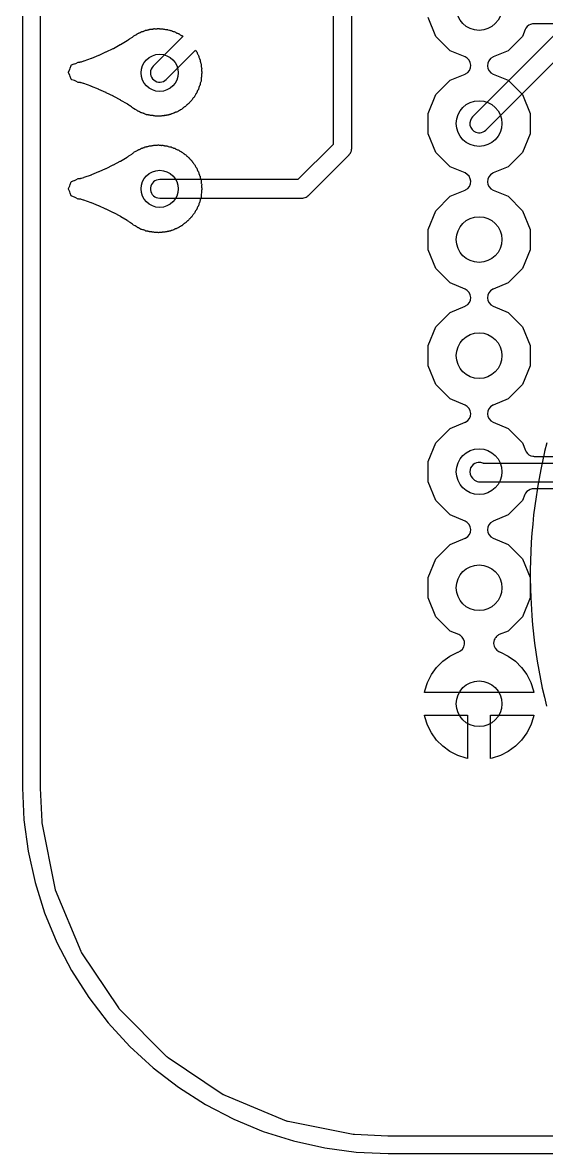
# Model space of a CAD drawing. Header units: millimetres. Extents: x 0 to 45, y 0 to 60.
# Drawn here: x 0 to 11.46, y 0 to 24.75 of the extents above; entities that cross this region are included whole.
import ezdxf

# ---------------------------------------------------------------- set-up
doc = ezdxf.new("R2010")
doc.units = ezdxf.units.MM

msp = doc.modelspace()

# ---------------------------------------------------------------- linework, layer by layer
at = {"layer": '16_copper'}
for points in [[(6.797, 48), (6.797, 22.084), (6.026, 21.313), (3, 21.313), (2.965, 21.31, 0.915917), (3, 20.907), (6.11, 20.907), (6.12, 20.908), (6.13, 20.908, 0.132342), (6.229, 20.945), (6.235, 20.951, 0.018024), (6.247, 20.96), (6.254, 20.966), (7.144, 21.856), (7.15, 21.864), (7.157, 21.871, 0.132344), (7.201, 21.968), (7.201, 21.976, 0.018059), (7.202, 21.991), (7.203, 22), (7.203, 47.916)], [(20.097, 25.384), (19.216, 24.503), (11.75, 24.503), (11.74, 24.502), (11.73, 24.502, 0.132342), (11.631, 24.465), (11.625, 24.459, 0.018024), (11.613, 24.45), (11.606, 24.444), (9.846, 22.684), (9.823, 22.656, 0.580965), (9.975, 22.337), (10.01, 22.338, 0.173073), (10.134, 22.396), (11.834, 24.097), (19.3, 24.097), (19.31, 24.098), (19.32, 24.098, 0.132342), (19.419, 24.135), (19.425, 24.141, 0.018024), (19.437, 24.15), (19.444, 24.156), (20.444, 25.156)], [(11.473, 15.554), (11.425, 15.36), (11.425, 15.359), (11.425, 15.358), (11.339, 14.968), (11.339, 14.967), (11.339, 14.966), (11.302, 14.769), (11.302, 14.769), (11.302, 14.769), (11.267, 14.572), (11.267, 14.571), (11.267, 14.571), (11.267, 14.568, 0.000158), (11.267, 14.568), (11.259, 14.518, 0.000043), (11.259, 14.518), (11.251, 14.468), (11.251, 14.468), (11.251, 14.468), (11.243, 14.418), (11.243, 14.418), (11.243, 14.418), (11.236, 14.373), (11.236, 14.373), (11.236, 14.372), (11.209, 14.174), (11.209, 14.174), (11.209, 14.174), (11.184, 13.975), (11.184, 13.975), (11.184, 13.974), (11.164, 13.775), (11.164, 13.775), (11.164, 13.774), (11.146, 13.575), (11.146, 13.575), (11.146, 13.574), (11.132, 13.375), (11.132, 13.374), (11.132, 13.374), (11.121, 13.174), (11.121, 13.174), (11.121, 13.173), (11.114, 12.973), (11.114, 12.973), (11.114, 12.972), (11.111, 12.772), (11.111, 12.772), (11.111, 12.772), (11.11, 12.572), (11.11, 12.571), (11.11, 12.571), (11.113, 12.383), (11.114, 12.378), (11.114, 12.373), (11.115, 12.371), (11.115, 12.368, 0.033739), (11.114, 12.362), (11.114, 12.357), (11.12, 12.17), (11.12, 12.169), (11.12, 12.169), (11.144, 11.769), (11.145, 11.769), (11.145, 11.768), (11.161, 11.569), (11.161, 11.568), (11.161, 11.568), (11.203, 11.17), (11.204, 11.169), (11.204, 11.168), (11.261, 10.772), (11.261, 10.771), (11.261, 10.77), (11.333, 10.377), (11.333, 10.376), (11.333, 10.376), (11.374, 10.18), (11.374, 10.179), (11.374, 10.179), (11.418, 9.984), (11.418, 9.984), (11.418, 9.983), (11.465, 9.789)]]:
    msp.add_lwpolyline(points, format="xyb", dxfattribs=at)
at = {"layer": '1_copper'}
for points in [[(0.381, 51.975), (0.381, 8), (0.381, 7.995), (0.381, 7.99), (0.417, 7.263), (0.418, 7.254), (0.421, 7.233), (0.704, 5.808), (0.705, 5.804), (0.706, 5.8), (0.711, 5.783), (0.714, 5.773, 0.005231), (0.716, 5.77), (1.272, 4.426), (1.274, 4.423), (1.275, 4.42), (1.284, 4.404), (1.289, 4.395), (1.29, 4.393), (1.291, 4.391), (2.099, 3.183), (2.101, 3.18), (2.103, 3.176), (2.115, 3.163), (2.121, 3.155), (2.122, 3.154), (2.124, 3.152), (3.152, 2.124), (3.155, 2.121), (3.157, 2.119), (3.171, 2.107), (3.179, 2.101), (3.181, 2.1), (3.183, 2.099), (4.391, 1.291), (4.395, 1.289), (4.398, 1.287), (4.414, 1.279), (4.423, 1.274, 0.005225), (4.426, 1.272), (5.77, 0.716), (5.773, 0.715), (5.777, 0.713), (5.794, 0.708), (5.804, 0.705), (5.805, 0.705), (5.808, 0.704), (7.233, 0.421), (7.242, 0.42), (7.263, 0.417), (7.99, 0.381), (7.995, 0.381), (8, 0.381), (37, 0.381)], [(23.247, 14.544), (11.18, 14.544), (11.166, 14.543), (11.151, 14.542, 0.222878), (11.007, 14.448), (11.005, 14.445), (11.003, 14.442), (10.999, 14.432), (10.992, 14.419), (10.937, 14.287), (10.623, 13.973), (10.298, 13.838), (10.289, 13.833, 0.651721), (10.298, 13.462), (10.623, 13.327), (10.937, 13.013), (11.108, 12.602), (11.108, 12.158), (10.937, 11.747), (10.623, 11.433), (10.433, 11.354), (10.418, 11.346), (10.403, 11.338, 0.099465), (10.34, 11.275), (10.331, 11.26), (10.331, 11.26), (10.331, 11.259, 0.087942), (10.31, 11.192), (10.309, 11.174), (10.308, 11.157, 0.24715), (10.419, 10.985), (10.419, 10.985), (10.419, 10.985), (10.425, 10.983), (10.448, 10.973), (10.458, 10.97), (10.629, 10.883), (10.784, 10.77), (10.92, 10.634), (11.033, 10.479), (11.12, 10.308), (11.179, 10.125), (11.185, 10.09), (10.037, 10.09), (10.036, 10.09), (10.035, 10.09, 0.037338), (10, 10.087), (9.99, 10.084), (9.977, 10.087, 0.002034), (9.975, 10.087), (9.943, 10.09), (8.795, 10.09), (8.801, 10.125), (8.86, 10.308), (8.947, 10.479), (9.06, 10.634), (9.196, 10.77), (9.351, 10.883), (9.522, 10.97), (9.532, 10.973, 0.639408), (9.575, 11.339), (9.575, 11.34), (9.574, 11.34), (9.569, 11.342), (9.547, 11.354), (9.357, 11.433), (9.043, 11.747), (8.872, 12.158), (8.872, 12.602), (9.043, 13.013), (9.357, 13.327), (9.682, 13.462), (9.691, 13.467, 0.651701), (9.682, 13.838), (9.357, 13.973), (9.043, 14.287), (8.872, 14.698), (8.872, 15.142), (9.043, 15.553), (9.357, 15.867), (9.682, 16.002), (9.691, 16.007, 0.651701), (9.682, 16.378), (9.357, 16.513), (9.043, 16.827), (8.872, 17.238), (8.872, 17.682), (9.043, 18.093), (9.357, 18.407), (9.682, 18.542), (9.691, 18.547, 0.651701), (9.682, 18.918), (9.357, 19.053), (9.043, 19.367), (8.872, 19.778), (8.872, 20.222), (9.043, 20.633), (9.357, 20.947), (9.682, 21.082), (9.691, 21.087, 0.651701), (9.682, 21.458), (9.357, 21.593), (9.043, 21.907), (8.872, 22.318), (8.872, 22.762), (9.043, 23.173), (9.357, 23.487), (9.682, 23.622), (9.691, 23.627, 0.651701), (9.682, 23.998), (9.357, 24.133), (9.043, 24.447), (8.872, 24.858)], [(20.627, 24.724), (11.188, 24.724), (11.174, 24.723), (11.159, 24.722, 0.222878), (11.015, 24.628), (11.013, 24.625), (11.012, 24.622), (11.007, 24.612), (11, 24.599), (10.937, 24.447), (10.623, 24.133), (10.298, 23.998), (10.289, 23.993, 0.651721), (10.298, 23.622), (10.623, 23.487), (10.937, 23.173), (11.108, 22.762), (11.108, 22.318), (10.937, 21.907), (10.623, 21.593), (10.298, 21.458), (10.289, 21.453, 0.651721), (10.298, 21.082), (10.623, 20.947), (10.937, 20.633), (11.108, 20.222), (11.108, 19.778), (10.937, 19.367), (10.623, 19.053), (10.298, 18.918), (10.289, 18.913, 0.651721), (10.298, 18.542), (10.623, 18.407), (10.937, 18.093), (11.108, 17.682), (11.108, 17.238), (10.937, 16.827), (10.623, 16.513), (10.298, 16.378), (10.289, 16.373, 0.651721), (10.298, 16.002), (10.623, 15.867), (10.937, 15.553), (11.009, 15.381), (11.015, 15.368), (11.022, 15.355, 0.222881), (11.164, 15.258), (11.168, 15.258), (11.171, 15.257), (11.181, 15.257), (11.196, 15.256), (22.869, 15.256)], [(23.016, 15.103), (10.077, 15.103), (10.076, 15.104, 0.121191), (9.971, 15.122), (9.936, 15.116, 0.22288), (9.805, 15.004), (9.793, 14.97, 0.245058), (9.846, 14.776), (9.866, 14.756, 0.157846), (9.978, 14.699), (9.986, 14.699, 0.018059), (10.001, 14.698), (10.01, 14.697), (23.1, 14.697)]]:
    msp.add_lwpolyline(points, format="xyb", dxfattribs=at)
for points in [[(2.966, 22.702), (2.955, 22.703), (2.948, 22.703), (2.942, 22.703), (2.933, 22.702), (2.922, 22.702), (2.922, 22.702), (2.921, 22.702), (2.904, 22.703, 0.001522), (2.902, 22.703), (2.901, 22.703), (2.889, 22.707), (2.869, 22.711), (2.863, 22.712), (2.858, 22.714), (2.844, 22.715), (2.834, 22.716), (2.83, 22.716), (2.825, 22.717), (2.797, 22.717), (2.786, 22.721), (2.778, 22.723), (2.77, 22.725), (2.76, 22.727), (2.752, 22.729), (2.746, 22.73), (2.738, 22.731), (2.71, 22.734), (2.702, 22.737), (2.699, 22.738), (2.684, 22.746), (2.67, 22.753, 0.011851), (2.66, 22.758), (2.646, 22.762), (2.636, 22.766), (2.633, 22.766), (2.629, 22.767), (2.612, 22.771), (2.597, 22.774), (2.594, 22.774), (2.59, 22.777, 0.005371), (2.586, 22.78), (2.583, 22.781), (2.564, 22.793), (2.557, 22.796), (2.551, 22.8), (2.541, 22.805), (2.532, 22.809), (2.527, 22.811), (2.522, 22.813), (2.517, 22.815), (2.507, 22.823), (2.494, 22.834, 0.001383), (2.493, 22.834), (2.487, 22.838), (2.466, 22.85), (2.425, 22.869), (2.421, 22.873), (2.41, 22.884, 0.003134), (2.408, 22.886), (2.381, 22.905), (2.36, 22.917, 0.013541), (2.351, 22.925), (2.341, 22.933), (2.333, 22.94), (2.329, 22.942), (2.326, 22.945), (2.295, 22.964), (2.292, 22.966), (2.289, 22.968), (2.152, 23.048), (2.149, 23.05), (2.146, 23.052), (1.996, 23.133), (1.992, 23.134), (1.989, 23.137), (1.829, 23.215), (1.825, 23.217), (1.822, 23.219), (1.666, 23.288), (1.663, 23.289), (1.659, 23.291), (1.504, 23.353), (1.501, 23.354), (1.497, 23.356), (1.337, 23.413), (1.333, 23.414), (1.33, 23.416), (1.288, 23.429), (1.277, 23.432), (1.266, 23.435, 0.026868), (1.242, 23.437), (1.231, 23.439), (1.224, 23.438), (1.218, 23.439), (1.217, 23.438), (1.163, 23.466, 0.001054), (1.162, 23.467), (1.132, 23.479), (1.074, 23.497), (1.072, 23.5, 0.010376), (1.062, 23.509), (1.062, 23.51), (1.043, 23.568, 0.001055), (1.043, 23.568), (1.03, 23.598), (1.002, 23.653), (1.002, 23.656, 0.010376), (1.002, 23.669), (1.002, 23.67), (1.03, 23.724, 0.001054), (1.03, 23.725), (1.043, 23.755), (1.061, 23.813), (1.064, 23.815, 0.010376), (1.073, 23.825), (1.073, 23.825), (1.131, 23.844, 0.001055), (1.132, 23.844), (1.162, 23.857), (1.216, 23.885), (1.22, 23.884), (1.226, 23.885), (1.233, 23.885, 0.024664), (1.255, 23.887), (1.262, 23.888), (1.268, 23.889), (1.276, 23.892), (1.287, 23.894), (1.342, 23.912), (1.345, 23.914), (1.349, 23.915), (1.506, 23.971), (1.509, 23.973), (1.513, 23.974), (1.668, 24.037), (1.671, 24.038), (1.674, 24.04), (1.823, 24.106), (1.826, 24.108), (1.83, 24.109), (1.979, 24.183), (1.982, 24.184), (1.986, 24.186), (2.136, 24.267), (2.139, 24.269), (2.143, 24.27), (2.287, 24.355), (2.29, 24.357), (2.293, 24.359), (2.308, 24.368), (2.313, 24.372), (2.319, 24.376, 0.021914), (2.336, 24.39), (2.338, 24.392), (2.388, 24.421), (2.388, 24.421), (2.388, 24.422), (2.402, 24.432), (2.417, 24.442), (2.417, 24.442), (2.417, 24.442), (2.427, 24.453), (2.434, 24.46), (2.466, 24.475), (2.466, 24.475), (2.466, 24.475), (2.479, 24.482), (2.497, 24.493), (2.497, 24.493), (2.497, 24.493), (2.51, 24.504, 0.032776), (2.536, 24.516), (2.544, 24.52), (2.545, 24.521), (2.548, 24.522), (2.551, 24.523), (2.553, 24.524), (2.557, 24.525), (2.569, 24.531), (2.578, 24.534, 0.008315), (2.584, 24.538), (2.585, 24.538), (2.586, 24.539), (2.586, 24.539), (2.597, 24.547), (2.602, 24.55), (2.604, 24.551), (2.621, 24.553), (2.63, 24.555, 0.007304), (2.637, 24.557), (2.654, 24.564), (2.663, 24.567, 0.004064), (2.667, 24.569), (2.67, 24.57), (2.684, 24.578), (2.69, 24.581), (2.694, 24.582), (2.713, 24.583), (2.719, 24.584), (2.72, 24.584), (2.72, 24.584), (2.72, 24.584), (2.722, 24.584), (2.725, 24.585), (2.744, 24.59), (2.753, 24.592), (2.755, 24.592), (2.757, 24.593), (2.762, 24.595), (2.777, 24.601), (2.783, 24.604), (2.787, 24.604), (2.806, 24.603), (2.809, 24.603), (2.812, 24.604, 0.002922), (2.814, 24.604), (2.817, 24.604), (2.835, 24.607), (2.845, 24.608), (2.847, 24.609), (2.849, 24.609), (2.857, 24.611), (2.872, 24.616), (2.875, 24.617), (2.876, 24.617), (2.894, 24.615), (2.903, 24.614, 0.008822), (2.911, 24.614), (2.928, 24.615), (2.938, 24.615, 0.004593), (2.943, 24.616), (2.952, 24.617), (2.967, 24.621), (2.969, 24.621), (2.971, 24.621), (2.989, 24.617), (2.997, 24.615, 0.008049), (3.004, 24.614), (3.023, 24.614), (3.033, 24.613), (3.035, 24.613, 0.001691), (3.036, 24.613), (3.036, 24.613), (3.037, 24.613), (3.039, 24.613), (3.055, 24.616), (3.062, 24.616), (3.067, 24.615), (3.086, 24.608), (3.089, 24.608, 0.000744), (3.089, 24.607), (3.091, 24.607), (3.092, 24.607), (3.097, 24.606), (3.107, 24.605), (3.124, 24.602), (3.124, 24.602), (3.125, 24.602), (3.142, 24.602), (3.154, 24.602), (3.17, 24.596, 0.019879), (3.186, 24.589), (3.218, 24.581), (3.221, 24.581), (3.237, 24.58), (3.245, 24.579), (3.249, 24.577), (3.265, 24.568), (3.268, 24.567), (3.27, 24.566), (3.271, 24.565), (3.273, 24.565), (3.275, 24.563), (3.292, 24.558), (3.301, 24.554), (3.303, 24.554), (3.305, 24.553), (3.314, 24.551), (3.329, 24.548), (3.333, 24.548), (3.333, 24.548), (3.348, 24.537), (3.355, 24.532, 0.008997), (3.362, 24.528), (3.378, 24.521), (3.387, 24.517), (3.389, 24.516), (3.392, 24.515), (3.401, 24.512), (3.416, 24.508), (3.418, 24.507), (3.419, 24.506), (3.432, 24.495), (3.44, 24.489, 0.008762), (3.446, 24.485), (3.461, 24.476), (3.47, 24.471), (3.472, 24.47), (3.474, 24.468), (3.483, 24.464), (3.498, 24.459), (3.5, 24.458), (3.501, 24.457), (3.51, 24.447), (2.856, 23.794), (2.833, 23.766, 0.915916), (3.144, 23.506), (3.785, 24.148), (3.794, 24.133), (3.796, 24.13), (3.807, 24.118), (3.812, 24.112), (3.813, 24.108), (3.818, 24.089), (3.819, 24.087, 0.003267), (3.82, 24.084), (3.82, 24.083), (3.82, 24.083), (3.821, 24.082), (3.821, 24.08), (3.829, 24.064), (3.833, 24.054), (3.835, 24.053), (3.836, 24.051), (3.84, 24.044), (3.849, 24.031), (3.851, 24.028), (3.851, 24.027), (3.854, 24.009), (3.856, 24.001, 0.008739), (3.858, 23.993), (3.865, 23.977), (3.868, 23.967), (3.869, 23.965), (3.87, 23.963), (3.874, 23.954), (3.882, 23.941), (3.883, 23.939), (3.883, 23.937), (3.884, 23.92), (3.886, 23.91, 0.008623), (3.887, 23.903), (3.891, 23.886), (3.894, 23.876), (3.895, 23.874), (3.895, 23.871), (3.898, 23.863), (3.905, 23.848), (3.906, 23.846), (3.906, 23.845), (3.905, 23.827), (3.906, 23.818, 0.00875), (3.906, 23.81), (3.909, 23.793), (3.91, 23.782, 0.004516), (3.911, 23.778), (3.913, 23.769), (3.919, 23.755), (3.919, 23.752), (3.919, 23.75), (3.917, 23.732), (3.916, 23.724, 0.008168), (3.916, 23.716), (3.917, 23.698), (3.918, 23.688), (3.918, 23.686), (3.918, 23.685), (3.918, 23.685), (3.918, 23.685), (3.918, 23.684), (3.919, 23.681), (3.922, 23.665), (3.924, 23.659), (3.923, 23.654), (3.919, 23.636), (3.918, 23.63), (3.918, 23.629), (3.918, 23.629), (3.918, 23.629), (3.917, 23.627), (3.917, 23.624), (3.916, 23.605), (3.916, 23.595, 0.00339), (3.916, 23.591), (3.916, 23.586), (3.918, 23.57), (3.919, 23.563), (3.917, 23.559), (3.911, 23.541), (3.91, 23.538), (3.91, 23.536, 0.002893), (3.91, 23.533), (3.909, 23.53), (3.906, 23.513), (3.905, 23.503), (3.905, 23.501), (3.904, 23.498), (3.904, 23.491), (3.905, 23.475), (3.905, 23.469, 0.040383), (3.892, 23.435), (3.888, 23.421, 0.020827), (3.884, 23.4), (3.883, 23.385), (3.883, 23.383), (3.88, 23.377, 0.034012), (3.865, 23.35), (3.859, 23.332), (3.856, 23.323, 0.003666), (3.855, 23.319), (3.853, 23.314), (3.851, 23.298), (3.85, 23.292), (3.847, 23.288), (3.836, 23.272), (3.834, 23.27), (3.833, 23.268), (3.832, 23.267), (3.832, 23.265), (3.83, 23.263), (3.823, 23.247), (3.818, 23.238), (3.818, 23.236), (3.817, 23.234), (3.814, 23.226), (3.81, 23.211), (3.809, 23.207), (3.805, 23.203), (3.795, 23.191, 0.005132), (3.793, 23.187), (3.787, 23.178), (3.787, 23.177), (3.786, 23.176), (3.785, 23.174), (3.783, 23.172), (3.773, 23.155), (3.769, 23.147), (3.768, 23.147, 0.003079), (3.767, 23.144), (3.766, 23.143), (3.761, 23.129), (3.76, 23.126), (3.759, 23.125), (3.746, 23.113), (3.74, 23.106, 0.00849), (3.735, 23.1), (3.724, 23.086), (3.718, 23.078), (3.717, 23.076), (3.716, 23.074), (3.711, 23.066), (3.704, 23.052), (3.703, 23.049), (3.702, 23.049), (3.688, 23.038), (3.681, 23.032, 0.008884), (3.675, 23.026), (3.664, 23.013), (3.657, 23.006), (3.655, 23.004), (3.654, 23.002), (3.648, 22.995), (3.64, 22.982), (3.639, 22.98), (3.638, 22.979), (3.622, 22.969), (3.615, 22.964, 0.008673), (3.609, 22.96), (3.596, 22.948), (3.589, 22.941), (3.587, 22.939), (3.586, 22.937), (3.582, 22.934), (3.573, 22.922), (3.569, 22.917), (3.566, 22.915), (3.55, 22.907), (3.544, 22.904, 0.008824), (3.537, 22.9), (3.523, 22.889), (3.515, 22.883, 0.00464), (3.511, 22.88), (3.507, 22.876), (3.495, 22.863), (3.493, 22.862), (3.49, 22.86), (3.484, 22.854), (3.476, 22.849), (3.455, 22.84), (3.451, 22.837), (3.446, 22.836), (3.435, 22.829), (3.423, 22.823), (3.42, 22.82), (3.416, 22.818), (3.406, 22.809), (3.402, 22.807), (3.399, 22.804), (3.398, 22.804), (3.397, 22.803), (3.396, 22.803), (3.386, 22.798), (3.366, 22.792), (3.358, 22.789), (3.349, 22.786), (3.34, 22.782), (3.333, 22.779), (3.327, 22.776), (3.32, 22.772), (3.314, 22.769), (3.311, 22.766), (3.302, 22.765, 0.000759), (3.301, 22.764), (3.285, 22.758), (3.268, 22.752), (3.268, 22.752), (3.268, 22.752), (3.265, 22.751), (3.259, 22.749), (3.253, 22.747), (3.245, 22.744), (3.236, 22.74), (3.226, 22.738), (3.214, 22.736), (3.208, 22.734), (3.202, 22.733), (3.194, 22.729), (3.185, 22.726), (3.174, 22.725), (3.162, 22.724), (3.156, 22.722), (3.151, 22.721), (3.149, 22.72), (3.148, 22.72, 0.019851), (3.129, 22.717), (3.112, 22.714), (3.112, 22.714), (3.112, 22.714), (3.106, 22.712), (3.102, 22.713), (3.095, 22.713), (3.087, 22.712), (3.078, 22.712), (3.068, 22.711), (3.06, 22.71), (3.053, 22.709), (3.046, 22.707), (3.029, 22.703), (3.019, 22.703), (3.008, 22.704), (3.001, 22.704), (2.995, 22.704), (2.986, 22.702), (2.976, 22.701)], [(2.966, 20.152), (2.955, 20.153), (2.948, 20.153), (2.942, 20.153), (2.933, 20.152), (2.922, 20.152), (2.922, 20.152), (2.921, 20.152), (2.904, 20.153, 0.001522), (2.902, 20.153), (2.901, 20.153), (2.889, 20.157), (2.869, 20.161), (2.863, 20.162), (2.858, 20.164), (2.844, 20.165), (2.834, 20.166), (2.83, 20.166), (2.825, 20.167), (2.797, 20.167), (2.786, 20.171), (2.778, 20.173), (2.77, 20.175), (2.76, 20.177), (2.752, 20.179), (2.746, 20.18), (2.738, 20.181), (2.71, 20.184), (2.702, 20.187), (2.699, 20.188), (2.684, 20.196), (2.67, 20.203, 0.011775), (2.66, 20.208), (2.646, 20.212), (2.636, 20.216), (2.633, 20.216), (2.629, 20.217), (2.612, 20.221), (2.597, 20.224), (2.594, 20.224), (2.59, 20.227, 0.005371), (2.586, 20.23), (2.583, 20.231), (2.564, 20.243), (2.557, 20.246), (2.551, 20.25), (2.541, 20.255), (2.532, 20.259), (2.527, 20.261), (2.522, 20.263), (2.517, 20.265), (2.507, 20.273), (2.494, 20.284, 0.001383), (2.493, 20.284), (2.487, 20.288), (2.466, 20.3), (2.425, 20.319), (2.421, 20.323), (2.41, 20.334, 0.003099), (2.408, 20.336), (2.381, 20.355), (2.381, 20.355, 0.000044), (2.381, 20.355), (2.36, 20.367, 0.013556), (2.351, 20.375), (2.341, 20.383), (2.333, 20.39), (2.329, 20.392), (2.326, 20.395), (2.295, 20.414), (2.292, 20.416), (2.289, 20.418), (2.152, 20.498), (2.149, 20.5), (2.146, 20.502), (1.996, 20.583), (1.992, 20.584), (1.989, 20.587), (1.829, 20.665), (1.825, 20.667), (1.822, 20.669), (1.666, 20.738), (1.663, 20.739), (1.659, 20.741), (1.504, 20.803), (1.501, 20.804), (1.497, 20.806), (1.337, 20.863), (1.333, 20.864), (1.33, 20.866), (1.288, 20.879), (1.277, 20.882), (1.266, 20.885, 0.026868), (1.242, 20.887), (1.231, 20.889), (1.224, 20.888), (1.218, 20.889), (1.217, 20.888), (1.163, 20.916, 0.001054), (1.162, 20.917), (1.132, 20.929), (1.074, 20.947), (1.072, 20.95, 0.010359), (1.062, 20.959), (1.062, 20.96), (1.043, 21.018, 0.001055), (1.043, 21.018), (1.03, 21.048), (1.002, 21.103), (1.002, 21.106, 0.010376), (1.002, 21.119), (1.002, 21.12), (1.03, 21.174, 0.001054), (1.03, 21.175), (1.043, 21.205), (1.061, 21.263), (1.064, 21.265, 0.010359), (1.073, 21.275), (1.073, 21.275), (1.131, 21.294, 0.001055), (1.132, 21.294), (1.162, 21.307), (1.216, 21.335), (1.22, 21.334), (1.226, 21.335), (1.233, 21.335, 0.024664), (1.255, 21.337), (1.262, 21.338), (1.268, 21.339), (1.276, 21.342), (1.287, 21.344), (1.342, 21.362), (1.345, 21.364), (1.349, 21.365), (1.506, 21.421), (1.509, 21.423), (1.513, 21.424), (1.668, 21.487), (1.671, 21.488), (1.674, 21.49), (1.823, 21.556), (1.826, 21.558), (1.83, 21.559), (1.979, 21.633), (1.982, 21.634), (1.986, 21.636), (2.136, 21.717), (2.139, 21.719), (2.143, 21.72), (2.287, 21.805), (2.29, 21.807), (2.293, 21.809), (2.308, 21.818), (2.313, 21.822), (2.319, 21.826, 0.021914), (2.336, 21.84), (2.338, 21.842), (2.388, 21.871), (2.388, 21.871), (2.388, 21.872), (2.402, 21.882), (2.417, 21.892), (2.417, 21.892), (2.417, 21.892), (2.427, 21.903), (2.434, 21.91), (2.466, 21.925), (2.466, 21.925), (2.466, 21.925), (2.481, 21.934), (2.497, 21.943), (2.497, 21.943), (2.497, 21.943), (2.511, 21.954, 0.031962), (2.536, 21.966), (2.544, 21.97), (2.545, 21.971), (2.548, 21.972, 0.006647), (2.554, 21.974), (2.557, 21.975), (2.569, 21.981), (2.578, 21.984, 0.008278), (2.584, 21.988), (2.585, 21.989), (2.586, 21.989), (2.587, 21.99), (2.597, 21.997), (2.602, 22), (2.604, 22.001), (2.621, 22.003), (2.63, 22.005, 0.00735), (2.637, 22.007), (2.654, 22.014), (2.663, 22.017), (2.665, 22.018), (2.667, 22.019), (2.67, 22.02), (2.684, 22.028), (2.69, 22.031), (2.694, 22.032), (2.713, 22.033), (2.719, 22.034), (2.72, 22.034), (2.72, 22.034), (2.72, 22.034), (2.722, 22.034), (2.726, 22.035), (2.744, 22.04), (2.753, 22.042), (2.755, 22.043), (2.757, 22.043), (2.762, 22.045), (2.777, 22.051), (2.783, 22.054), (2.787, 22.054), (2.806, 22.053), (2.809, 22.053), (2.812, 22.054, 0.002887), (2.814, 22.054), (2.817, 22.054), (2.835, 22.057), (2.845, 22.058), (2.847, 22.059), (2.849, 22.059), (2.857, 22.061), (2.872, 22.066), (2.875, 22.067), (2.876, 22.067), (2.894, 22.065), (2.903, 22.064, 0.0089), (2.911, 22.064), (2.928, 22.065), (2.938, 22.065, 0.004662), (2.943, 22.066), (2.952, 22.067), (2.967, 22.071), (2.969, 22.071), (2.971, 22.071), (2.989, 22.067), (2.997, 22.065, 0.008432), (3.005, 22.064), (3.022, 22.064), (3.033, 22.063), (3.035, 22.063), (3.036, 22.063), (3.036, 22.063), (3.037, 22.063), (3.039, 22.063), (3.055, 22.065), (3.062, 22.066), (3.067, 22.065), (3.086, 22.058), (3.089, 22.058, 0.0005), (3.089, 22.057), (3.091, 22.057), (3.092, 22.057), (3.097, 22.056), (3.107, 22.055), (3.124, 22.052), (3.124, 22.052), (3.125, 22.052), (3.142, 22.052), (3.154, 22.052), (3.169, 22.046, 0.020349), (3.186, 22.039), (3.218, 22.031), (3.221, 22.031), (3.237, 22.03), (3.245, 22.029), (3.249, 22.027), (3.265, 22.018), (3.268, 22.017), (3.27, 22.016), (3.271, 22.015), (3.273, 22.015), (3.275, 22.013), (3.292, 22.008), (3.301, 22.004), (3.303, 22.004), (3.305, 22.003), (3.314, 22.001), (3.329, 21.998), (3.333, 21.998), (3.333, 21.998), (3.348, 21.987), (3.355, 21.982, 0.008991), (3.362, 21.978), (3.378, 21.971), (3.387, 21.967), (3.389, 21.966), (3.392, 21.965), (3.401, 21.962), (3.416, 21.958), (3.418, 21.957), (3.419, 21.956), (3.432, 21.945), (3.44, 21.939, 0.008557), (3.446, 21.935), (3.461, 21.926), (3.47, 21.92), (3.472, 21.92), (3.474, 21.918), (3.483, 21.914), (3.497, 21.909), (3.5, 21.908), (3.501, 21.907), (3.513, 21.894), (3.52, 21.888, 0.008633), (3.526, 21.882), (3.54, 21.872), (3.548, 21.866), (3.55, 21.865), (3.552, 21.864), (3.56, 21.859), (3.574, 21.852), (3.577, 21.851), (3.577, 21.85), (3.588, 21.836), (3.594, 21.829, 0.008924), (3.6, 21.823), (3.613, 21.811), (3.62, 21.804), (3.622, 21.803), (3.624, 21.802), (3.631, 21.796), (3.645, 21.788), (3.646, 21.787), (3.647, 21.785), (3.657, 21.77), (3.662, 21.763, 0.008537), (3.667, 21.757), (3.679, 21.744), (3.685, 21.736), (3.687, 21.735), (3.688, 21.734), (3.688, 21.734), (3.688, 21.734), (3.689, 21.733), (3.691, 21.731), (3.704, 21.722), (3.708, 21.718), (3.711, 21.713), (3.719, 21.696), (3.721, 21.692, 0.000499), (3.722, 21.692), (3.723, 21.691), (3.723, 21.69), (3.725, 21.688), (3.732, 21.677), (3.742, 21.663), (3.742, 21.663), (3.743, 21.663), (3.756, 21.65), (3.764, 21.643), (3.77, 21.627, 0.019705), (3.777, 21.611), (3.794, 21.583), (3.796, 21.58), (3.807, 21.568), (3.812, 21.562), (3.813, 21.558), (3.818, 21.539), (3.819, 21.537), (3.82, 21.535), (3.82, 21.533), (3.821, 21.532), (3.821, 21.53), (3.829, 21.514), (3.833, 21.504), (3.835, 21.503), (3.836, 21.501), (3.84, 21.494), (3.849, 21.481), (3.851, 21.478), (3.851, 21.477), (3.854, 21.459), (3.856, 21.451, 0.008739), (3.858, 21.443), (3.865, 21.427), (3.868, 21.417), (3.869, 21.415), (3.87, 21.413), (3.874, 21.404), (3.882, 21.391), (3.883, 21.389), (3.883, 21.387), (3.884, 21.37), (3.886, 21.36, 0.008623), (3.887, 21.353), (3.891, 21.336), (3.894, 21.326), (3.895, 21.324), (3.895, 21.321), (3.898, 21.313), (3.905, 21.298), (3.906, 21.296), (3.906, 21.295), (3.905, 21.277), (3.906, 21.268, 0.00875), (3.906, 21.26), (3.909, 21.243), (3.91, 21.232, 0.004516), (3.911, 21.228), (3.913, 21.219), (3.919, 21.205), (3.919, 21.202), (3.919, 21.2), (3.917, 21.182), (3.916, 21.174, 0.008165), (3.916, 21.166), (3.917, 21.148), (3.918, 21.138), (3.918, 21.136), (3.918, 21.135), (3.918, 21.135), (3.918, 21.135), (3.918, 21.134), (3.919, 21.131), (3.922, 21.115), (3.924, 21.109), (3.923, 21.104), (3.919, 21.086), (3.918, 21.08), (3.918, 21.079), (3.918, 21.079), (3.918, 21.079), (3.917, 21.077), (3.917, 21.074), (3.916, 21.055), (3.916, 21.045, 0.00339), (3.916, 21.041), (3.916, 21.036), (3.918, 21.02), (3.919, 21.013), (3.917, 21.009), (3.911, 20.991), (3.91, 20.988), (3.91, 20.986, 0.002893), (3.91, 20.983), (3.909, 20.98), (3.906, 20.963), (3.905, 20.953), (3.905, 20.951), (3.904, 20.948), (3.904, 20.941), (3.905, 20.925), (3.905, 20.921), (3.904, 20.92), (3.897, 20.904), (3.894, 20.896, 0.00857), (3.891, 20.889), (3.887, 20.872), (3.885, 20.862), (3.885, 20.86), (3.884, 20.857), (3.883, 20.854), (3.882, 20.838), (3.882, 20.832), (3.88, 20.827), (3.871, 20.812), (3.868, 20.806, 0.007846), (3.865, 20.8), (3.859, 20.782), (3.856, 20.773, 0.003666), (3.855, 20.769), (3.853, 20.764), (3.851, 20.748), (3.85, 20.742), (3.847, 20.738), (3.836, 20.723), (3.834, 20.72), (3.833, 20.718), (3.832, 20.717), (3.832, 20.715), (3.83, 20.713), (3.823, 20.697), (3.819, 20.688), (3.818, 20.686), (3.817, 20.684), (3.814, 20.676), (3.81, 20.661), (3.809, 20.658), (3.809, 20.657), (3.796, 20.643), (3.791, 20.636, 0.008445), (3.787, 20.63), (3.778, 20.615), (3.773, 20.606), (3.772, 20.604), (3.771, 20.602), (3.767, 20.594), (3.761, 20.579), (3.76, 20.576), (3.759, 20.575), (3.746, 20.563), (3.74, 20.556, 0.008463), (3.735, 20.55), (3.724, 20.536), (3.718, 20.528), (3.717, 20.526), (3.716, 20.524), (3.711, 20.516), (3.704, 20.502), (3.703, 20.499), (3.702, 20.499), (3.688, 20.488), (3.681, 20.482, 0.008884), (3.675, 20.476), (3.664, 20.463), (3.657, 20.456), (3.655, 20.454), (3.654, 20.452), (3.648, 20.445), (3.64, 20.432), (3.639, 20.43), (3.638, 20.429), (3.622, 20.419), (3.615, 20.414, 0.008673), (3.609, 20.41), (3.596, 20.398), (3.589, 20.391), (3.587, 20.389), (3.586, 20.387), (3.582, 20.384), (3.573, 20.372), (3.569, 20.367), (3.566, 20.365), (3.55, 20.357), (3.544, 20.354, 0.008824), (3.537, 20.35), (3.523, 20.339), (3.515, 20.333, 0.00464), (3.511, 20.33), (3.507, 20.326), (3.495, 20.313), (3.493, 20.312), (3.49, 20.31), (3.484, 20.304), (3.476, 20.299), (3.455, 20.29), (3.451, 20.287), (3.446, 20.286), (3.435, 20.279), (3.423, 20.273), (3.42, 20.27), (3.416, 20.268), (3.406, 20.259), (3.402, 20.257), (3.399, 20.254), (3.398, 20.254), (3.397, 20.253), (3.396, 20.253), (3.386, 20.248), (3.366, 20.242), (3.358, 20.239), (3.349, 20.236), (3.34, 20.232), (3.333, 20.229), (3.327, 20.226), (3.32, 20.222), (3.314, 20.218), (3.311, 20.216), (3.302, 20.215, 0.000759), (3.301, 20.214), (3.285, 20.208), (3.268, 20.202), (3.268, 20.202), (3.268, 20.202), (3.265, 20.201), (3.259, 20.199), (3.253, 20.197), (3.245, 20.194), (3.236, 20.19), (3.226, 20.188), (3.214, 20.186), (3.208, 20.184), (3.202, 20.183), (3.194, 20.179), (3.185, 20.176), (3.174, 20.175), (3.162, 20.174), (3.156, 20.172), (3.151, 20.171), (3.149, 20.17), (3.148, 20.17, 0.019851), (3.129, 20.167), (3.112, 20.164), (3.112, 20.164), (3.112, 20.164), (3.106, 20.162), (3.102, 20.163), (3.095, 20.163), (3.087, 20.162), (3.078, 20.162), (3.068, 20.161), (3.06, 20.16), (3.054, 20.159), (3.046, 20.157), (3.029, 20.153), (3.019, 20.153), (3.008, 20.154), (3.001, 20.154), (2.995, 20.154), (2.986, 20.152), (2.976, 20.151)]]:
    msp.add_lwpolyline(points, format="xyb", close=True, dxfattribs=at)
for points in [[(9.705, 8.651), (9.522, 8.71), (9.351, 8.797), (9.196, 8.91), (9.06, 9.046), (8.947, 9.201), (8.86, 9.372), (8.801, 9.555), (8.795, 9.59), (9.74, 9.59), (9.74, 8.645)], [(10.24, 9.59), (11.185, 9.59), (11.179, 9.555), (11.12, 9.372), (11.033, 9.201), (10.92, 9.046), (10.784, 8.91), (10.629, 8.797), (10.458, 8.71), (10.275, 8.651), (10.24, 8.645)]]:
    msp.add_lwpolyline(points, close=True, dxfattribs=at)
at = {"layer": 'drills_PTH'}
for centre, radius in [((9.99, 25.08), 0.5), ((3, 23.65), 0.406), ((9.99, 22.54), 0.5), ((3, 21.11), 0.406), ((9.99, 20), 0.5), ((9.99, 17.46), 0.5), ((9.99, 14.92), 0.5), ((9.99, 12.38), 0.5), ((9.99, 9.84), 0.5)]:
    msp.add_circle(centre, radius, dxfattribs=at)
at = {"layer": 'outline'}
msp.add_lwpolyline([(0, 52), (0, 8), (0, 8), (0.03, 7.303), (0.122, 6.611), (0.273, 5.929), (0.482, 5.264), (0.75, 4.619), (1.072, 4), (1.447, 3.411), (1.872, 2.858), (2.343, 2.343), (2.858, 1.872), (3.411, 1.447), (4, 1.072), (4.619, 0.75), (5.264, 0.482), (5.929, 0.273), (6.611, 0.122), (7.303, 0.03), (8, 0), (37, 0)], dxfattribs=at)

doc.saveas('drawing.dxf')
